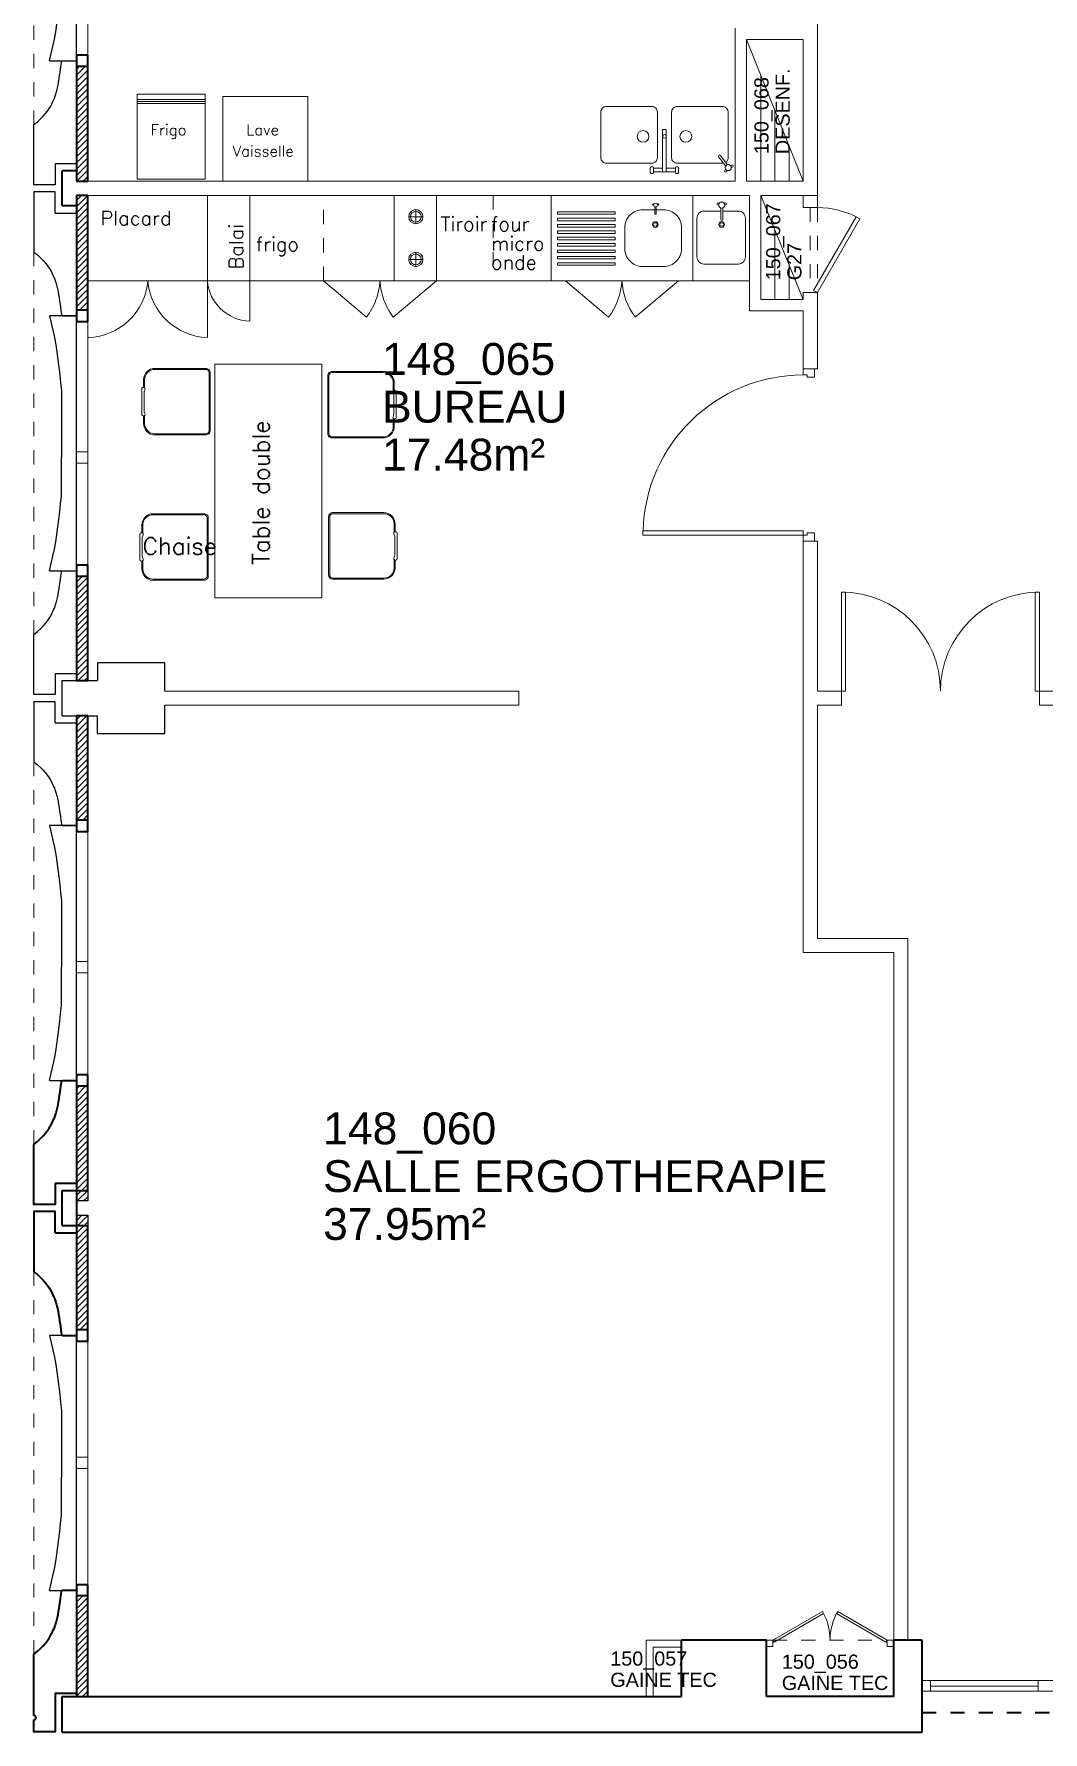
# Model space of a CAD drawing. Header units: metres. Extents: x -8 to 211, y -5 to 116.
# Drawn here: x 145.07 to 152.2, y 56.45 to 68.44 of the extents above; entities that cross this region are included whole.
import ezdxf

# ---------------------------------------------------------------- set-up
doc = ezdxf.new("R2010")
doc.units = ezdxf.units.M
doc.header["$LTSCALE"] = 0.6
doc.header["$MEASUREMENT"] = 0
for name, pattern in [('ACAD_ISO04W100', [30, 24, -3, 0, -3]), ('CACHÉ', [0.25, 0.125, -0.125]), ('CONTINU', [0]), ('POINTILLÉS', [0.1, 0.05, -0.05])]:
    doc.linetypes.add(name, pattern=pattern)
doc.layers.get('0').update_dxf_attribs({"linetype": 'CONTINUOUS'})
for name, color, linetype in [('002 poteaux', 7, 'CONTINUOUS'), ('003 murs porteurs', 7, 'CONTINUOUS'), ('004 cloisons', 7, 'CONTINUOUS'), ('004 isolation', 7, 'CONTINUOUS'), ('007 Fenêtre', 7, 'CONTINUOUS'), ('A_Etiqu_Gaine', 8, 'CONTINUOUS'), ('A_Etiqu_Gaine_ancien', 8, 'CONTINUOUS'), ('A_Etiqu_Gaine_code', 8, 'CONTINUOUS'), ('A_Etiqu_Local', 8, 'CONTINUOUS')]:
    doc.layers.add(name, color=color, linetype=linetype)
for name, color, linetype, lineweight in [('A_CHASS', 4, 'CONTINU', 20), ('A_EQPM', 150, 'CONTINUOUS', 0), ('A_MURS_CLOI', 7, 'CONTINU', 20), ('A_MURS_STRU', 7, 'CONTINU', 35), ('A_PORT', 8, 'CONTINUOUS', 0), ('A_SANI', 5, 'CONTINU', 0)]:
    doc.layers.add(name, color=color, linetype=linetype, lineweight=lineweight)
doc.styles.add('Attribut', font='arial.ttf')
doc.styles.add('ROMANS', font='ROMANS')

# ---------------------------------------------------------------- blocks, each defined once
blk = doc.blocks.new('BROCA4-G43')
at = {"layer": '004 cloisons', "color": 1, "linetype": 'Continuous'}
for p in [(0.3184, 16.869776), (0.3184, 16.130968)]:
    blk.add_line(p, (0.3184, 16.40037), dxfattribs=at)
blk.add_lwpolyline([(0.234995, 15.600375), (0.247458, 15.651532), (0.25882, 15.70255), (0.269153, 15.753639), (0.278523, 15.80501), (0.287, 15.856874), (0.294653, 15.909442), (0.301551, 15.962925), (0.307762, 16.017533), (0.313356, 16.073477), (0.3184, 16.130968)], dxfattribs=at)
blk = doc.blocks.new('BROCA4-G42')
at = {"layer": '004 cloisons', "color": 1, "linetype": 'Continuous'}
for points in [[(0.234995, 17.40037), (0.247458, 17.349213), (0.25882, 17.298195), (0.269153, 17.247106), (0.278523, 17.195735), (0.287, 17.14387), (0.294653, 17.091302), (0.301551, 17.03782), (0.307762, 16.983211), (0.313356, 16.927267), (0.3184, 16.869776)], [(0.234995, 15.600375), (0.424998, 15.600375), (0.424998, 17.40037), (0.234995, 17.40037)]]:
    blk.add_lwpolyline(points, dxfattribs=at)
at = {"layer": '004 cloisons'}
blk.add_blockref('BROCA4-G43', (0, 0), dxfattribs=at)
blk = doc.blocks.new('BROCA4-G47')
at = {"layer": '004 cloisons', "color": 1, "linetype": 'Continuous'}
for p in [(0.3184, 13.269776), (0.3184, 12.530969)]:
    blk.add_line(p, (0.3184, 12.80037), dxfattribs=at)
blk.add_lwpolyline([(0.234995, 12.000375), (0.247458, 12.051532), (0.25882, 12.102549), (0.269153, 12.153639), (0.278523, 12.20501), (0.287, 12.256874), (0.294653, 12.309442), (0.301551, 12.362925), (0.307762, 12.417533), (0.313356, 12.473477), (0.3184, 12.530969)], dxfattribs=at)
blk = doc.blocks.new('BROCA4-G46')
at = {"layer": '004 cloisons', "color": 1, "linetype": 'Continuous'}
for points in [[(0.234995, 13.800368), (0.247458, 13.749211), (0.25882, 13.698194), (0.269153, 13.647105), (0.278523, 13.595734), (0.287, 13.54387), (0.294653, 13.491302), (0.301551, 13.43782), (0.307762, 13.383212), (0.313356, 13.327268), (0.3184, 13.269776)], [(0.234995, 12.000375), (0.424998, 12.000375), (0.424998, 13.800368), (0.234995, 13.800368)]]:
    blk.add_lwpolyline(points, dxfattribs=at)
at = {"layer": '004 cloisons'}
blk.add_blockref('BROCA4-G47', (0, 0), dxfattribs=at)
blk = doc.blocks.new('BROCA4-G116')
at = {"layer": '004 cloisons', "color": 5, "linetype": 'Continuous'}
for p, q in [((0.274989, 21.725473), (0.424998, 21.725473)), ((0.424998, 21.000368), (0.424998, 21.725473)), ((0.324992, 21.000368), (0.424998, 21.000368))]:
    blk.add_line(p, q, dxfattribs=at)
for points in [[(0.274989, 21.725473), (0.274989, 21.875368), (0.124987, 21.875368), (0.124987, 21.450365)], [(0.124987, 21.450365), (0.149856, 21.430025), (0.171611, 21.410256), (0.190522, 21.391052), (0.206861, 21.372408), (0.220896, 21.354319), (0.232898, 21.33678), (0.243138, 21.319787), (0.251886, 21.303333), (0.259413, 21.287413), (0.265988, 21.272024), (0.265988, 21.272024), (0.269, 21.264515), (0.271856, 21.257069), (0.274569, 21.249619), (0.277154, 21.242096), (0.279624, 21.234434), (0.281993, 21.226564), (0.284276, 21.218417), (0.286486, 21.209928), (0.288636, 21.201027), (0.290742, 21.191647), (0.290742, 21.191647), (0.294852, 21.17138), (0.298812, 21.149591), (0.302599, 21.126945), (0.306188, 21.104106), (0.309554, 21.081741), (0.312673, 21.060514), (0.315519, 21.04109), (0.318069, 21.024135), (0.320298, 21.010314), (0.32218, 21.000292)]]:
    blk.add_lwpolyline(points, dxfattribs=at)
blk = doc.blocks.new('BROCA4-G115')
at = {"layer": '004 cloisons'}
blk.add_blockref('BROCA4-G116', (0, 0), dxfattribs=at)
blk = doc.blocks.new('BROCA4-G119')
at = {"layer": '004 cloisons', "color": 5, "linetype": 'Continuous'}
for p, q in [((0.274989, 18.125475), (0.424998, 18.125475)), ((0.424998, 17.40037), (0.424998, 18.125475)), ((0.324992, 17.40037), (0.424998, 17.40037))]:
    blk.add_line(p, q, dxfattribs=at)
for points in [[(0.274989, 18.125475), (0.274989, 18.27537), (0.124987, 18.27537), (0.124987, 17.850367)], [(0.124987, 17.850367), (0.149856, 17.830027), (0.171611, 17.810257), (0.190522, 17.791053), (0.206861, 17.772409), (0.220896, 17.754321), (0.232898, 17.736782), (0.243138, 17.719788), (0.251886, 17.703334), (0.259413, 17.687415), (0.265988, 17.672025), (0.265988, 17.672025), (0.269, 17.664516), (0.271856, 17.657071), (0.274569, 17.64962), (0.277154, 17.642098), (0.279624, 17.634435), (0.281993, 17.626565), (0.284276, 17.618419), (0.286486, 17.609929), (0.288636, 17.601029), (0.290742, 17.591649), (0.290742, 17.591649), (0.294852, 17.571382), (0.298812, 17.549593), (0.302599, 17.526946), (0.306188, 17.504108), (0.309554, 17.481742), (0.312673, 17.460515), (0.315519, 17.441092), (0.318069, 17.424137), (0.320298, 17.410316), (0.32218, 17.400293)]]:
    blk.add_lwpolyline(points, dxfattribs=at)
blk = doc.blocks.new('BROCA4-G118')
at = {"layer": '004 cloisons'}
blk.add_blockref('BROCA4-G119', (0, 0), dxfattribs=at)
blk = doc.blocks.new('BROCA4-G121')
at = {"layer": '004 cloisons', "color": 1, "linetype": 'Continuous'}
for p in [(0.3184, 20.469778), (0.3184, 19.73097)]:
    blk.add_line(p, (0.3184, 20.000372), dxfattribs=at)
blk.add_lwpolyline([(0.234995, 19.200377), (0.247458, 19.251534), (0.25882, 19.302551), (0.269153, 19.35364), (0.278523, 19.405012), (0.287, 19.456876), (0.294653, 19.509444), (0.301551, 19.562927), (0.307762, 19.617535), (0.313356, 19.673479), (0.3184, 19.73097)], dxfattribs=at)
blk = doc.blocks.new('BROCA4-G120')
at = {"layer": '004 cloisons', "color": 1, "linetype": 'Continuous'}
for points in [[(0.234995, 21.000368), (0.247458, 20.949211), (0.25882, 20.898194), (0.269153, 20.847105), (0.278523, 20.795734), (0.287, 20.743871), (0.294653, 20.691303), (0.301551, 20.637821), (0.307762, 20.583213), (0.313356, 20.527269), (0.3184, 20.469778)], [(0.234995, 19.200377), (0.424998, 19.200377), (0.424998, 21.000368), (0.234995, 21.000368)]]:
    blk.add_lwpolyline(points, dxfattribs=at)
at = {"layer": '004 cloisons'}
blk.add_blockref('BROCA4-G121', (0, 0), dxfattribs=at)
blk = doc.blocks.new('BROCA4-G123')
at = {"layer": '004 cloisons', "color": 5, "linetype": 'Continuous'}
for p, q in [((0.324992, 19.200388), (0.424998, 19.200388)), ((0.424998, 19.200388), (0.424998, 18.475283)), ((0.274989, 18.475283), (0.424998, 18.475283))]:
    blk.add_line(p, q, dxfattribs=at)
for points in [[(0.124987, 18.750391), (0.149856, 18.770731), (0.171611, 18.7905), (0.190522, 18.809704), (0.206861, 18.828348), (0.220896, 18.846437), (0.232898, 18.863976), (0.243138, 18.880969), (0.251886, 18.897423), (0.259413, 18.913343), (0.265988, 18.928732), (0.265988, 18.928732), (0.269, 18.936241), (0.271856, 18.943687), (0.274569, 18.951137), (0.277154, 18.95866), (0.279624, 18.966322), (0.281993, 18.974193), (0.284276, 18.982339), (0.286486, 18.990828), (0.288636, 18.999729), (0.290742, 19.009109), (0.290742, 19.009109), (0.294852, 19.029376), (0.298812, 19.051165), (0.302599, 19.073812), (0.306188, 19.09665), (0.309554, 19.119015), (0.312673, 19.140242), (0.315519, 19.159666), (0.318069, 19.176621), (0.320298, 19.190442), (0.32218, 19.200464)], [(0.274989, 18.475283), (0.274989, 18.325388), (0.124987, 18.325388), (0.124987, 18.750391)]]:
    blk.add_lwpolyline(points, dxfattribs=at)
blk = doc.blocks.new('BROCA4-G122')
at = {"layer": '004 cloisons'}
blk.add_blockref('BROCA4-G123', (0, 0), dxfattribs=at)
blk = doc.blocks.new('BROCA4-G127')
at = {"layer": '004 cloisons', "color": 5, "linetype": 'Continuous'}
for p, q in [((0.324992, 22.800371), (0.424998, 22.800371)), ((0.424998, 22.800371), (0.424998, 22.075266)), ((0.274989, 22.075266), (0.424998, 22.075266))]:
    blk.add_line(p, q, dxfattribs=at)
for points in [[(0.124987, 22.350374), (0.149856, 22.370714), (0.171611, 22.390484), (0.190522, 22.409688), (0.206861, 22.428332), (0.220896, 22.44642), (0.232898, 22.463959), (0.243138, 22.480953), (0.251886, 22.497407), (0.259413, 22.513326), (0.265988, 22.528716), (0.265988, 22.528716), (0.269, 22.536225), (0.271856, 22.54367), (0.274569, 22.55112), (0.277154, 22.558643), (0.279624, 22.566305), (0.281993, 22.574176), (0.284276, 22.582322), (0.286486, 22.590811), (0.288636, 22.599712), (0.290742, 22.609092), (0.290742, 22.609092), (0.294852, 22.629359), (0.298812, 22.651148), (0.302599, 22.673795), (0.306188, 22.696634), (0.309554, 22.719), (0.312673, 22.740227), (0.315519, 22.759652), (0.318069, 22.776608), (0.320298, 22.790431), (0.32218, 22.800455)], [(0.274989, 22.075266), (0.274989, 21.925371), (0.124987, 21.925371), (0.124987, 22.350374)]]:
    blk.add_lwpolyline(points, dxfattribs=at)
blk = doc.blocks.new('BROCA4-G126')
at = {"layer": '004 cloisons'}
blk.add_blockref('BROCA4-G127', (0, 0), dxfattribs=at)
blk = doc.blocks.new('BROCA4-G129')
at = {"layer": '004 cloisons', "color": 1, "linetype": 'Continuous'}
for p in [(0.3184, 24.069773), (0.3184, 23.330965)]:
    blk.add_line(p, (0.3184, 23.600367), dxfattribs=at)
blk.add_lwpolyline([(0.234995, 22.800371), (0.247458, 22.851528), (0.25882, 22.902546), (0.269153, 22.953635), (0.278523, 23.005006), (0.287, 23.05687), (0.294653, 23.109439), (0.301551, 23.162921), (0.307762, 23.217529), (0.313356, 23.273474), (0.3184, 23.330965)], dxfattribs=at)
blk = doc.blocks.new('BROCA4-G128')
at = {"layer": '004 cloisons', "color": 1, "linetype": 'Continuous'}
for points in [[(0.234995, 24.600367), (0.247458, 24.54921), (0.25882, 24.498192), (0.269153, 24.447103), (0.278523, 24.395732), (0.287, 24.343867), (0.294653, 24.291299), (0.301551, 24.237817), (0.307762, 24.183208), (0.313356, 24.127264), (0.3184, 24.069773)], [(0.234995, 22.800371), (0.424998, 22.800371), (0.424998, 24.600367), (0.234995, 24.600367)]]:
    blk.add_lwpolyline(points, dxfattribs=at)
at = {"layer": '004 cloisons'}
blk.add_blockref('BROCA4-G129', (0, 0), dxfattribs=at)
blk = doc.blocks.new('chaise')
at = {"layer": 'A_EQPM', "linetype": 'Continuous'}
for p, q in [((-0.035, -0.206), (-0.035, -0.329)), ((-0.028, -0.167), (-0.032, -0.167)), ((-0.018, -0.357), (-0.018, -0.178)), ((-0.032, -0.367), (-0.028, -0.367))]:
    blk.add_line(p, q, dxfattribs=at)
at = {"layer": 'A_EQPM', "linetype": 'POINTILLÉS'}
for p, q in [((-0.032, -0.167), (-0.032, -0.167)), ((-0.032, -0.367), (-0.032, -0.367))]:
    blk.add_line(p, q, dxfattribs=at)
at = {"layer": 'A_EQPM', "linetype": 'Continuous'}
for points in [[(-0.032, -0.167), (-0.032, -0.112, 0.414214), (-0.112, -0.032), (-0.472, -0.032, 0.414214), (-0.502, -0.062), (-0.502, -0.472, 0.414214), (-0.472, -0.502), (-0.112, -0.502, 0.414214), (-0.032, -0.422), (-0.032, -0.367)], [(-0.039, -0.17), (-0.039, -0.112, 0.414214), (-0.112, -0.04), (-0.472, -0.04, 0.414214), (-0.494, -0.062), (-0.494, -0.472, 0.414214), (-0.472, -0.495), (-0.112, -0.495, 0.414214), (-0.039, -0.422), (-0.039, -0.365)]]:
    blk.add_lwpolyline(points, format="xyb", dxfattribs=at)
for centre, radius, start, end in [((-0.032, -0.178), 0.0103, 90, 209.625), ((-0.081, -0.206), 0.046, 0, 29.625), ((-0.028, -0.178), 0.0103, 0, 90), ((-0.032, -0.357), 0.0103, 150.375, 270), ((-0.081, -0.329), 0.046, 330.375, 0), ((-0.028, -0.357), 0.0103, 270, 0)]:
    blk.add_arc(centre, radius, start, end, dxfattribs=at)
blk = doc.blocks.new('A_Etiqu_Local')
at = {"style": 'Attribut', "flags": 1}
for tag, p in [('CODE_HOPITAL', (-0.446, 1.974)), ('CODE_SITE', (-0.446, 1.749)), ('CODE_BATIMENT', (-0.446, 1.524)), ('CODE_SECTEUR', (-0.446, 1.299)), ('CODE_ETAGE', (-0.446, 1.074)), ('NOM_NORMALISE', (-0.446, -0.843)), ('SECTEUR_ACTIVITE', (-0.446, -1.068)), ('SOUS_SECTEUR_ACTIVITE', (-0.446, -1.293)), ('VOLUME', (-0.446, -1.518)), ('SERVICE', (-0.446, -1.743)), ('CODE_UG', (-0.446, -1.968)), ('CODE_UA', (-0.446, -2.193)), ('CODE_POLE', (-0.446, -2.418)), ('OCCUPANT_EXTERNE', (-0.446, -2.643)), ('DISPONIBILITE', (-0.446, -2.868)), ('ACCES_HANDICAPES', (-0.446, -3.093)), ('NATURE_SOL', (-0.446, -3.318)), ('RISQUE_LABORATOIRE', (-0.446, -3.543)), ('AMIANTE', (-0.446, -3.768))]:
    blk.add_attdef(tag, p, '', height=0.15, dxfattribs=at)
at = {"layer": 'A_Etiqu_Local', "style": 'Attribut'}
for tag, p in [('CODE_PIECE', (-0.448, 0.533)), ('NOM_USAGE', (-0.448, 0.195)), ('SURFACE', (-0.448, -0.142))]:
    blk.add_attdef(tag, p, '', height=0.225, dxfattribs=at)
blk = doc.blocks.new('A_Etiqu_Gaine')
at = {"style": 'Attribut', "flags": 1}
for tag, p in [('CODE_HOPITAL', (-0.432, 0.865)), ('CODE_SITE', (-0.432, 0.715)), ('CODE_BATIMENT', (-0.432, 0.565)), ('CODE_SECTEUR', (-0.432, 0.415)), ('CODE_ETAGE', (-0.432, 0.265)), ('NOM_NORMALISE', (-0.432, -0.335)), ('SECTEUR_ACTIVITE', (-0.432, -0.485)), ('SOUS_SECTEUR_ACTIVITE', (-0.432, -0.635)), ('SURFACE', (-0.432, -0.785)), ('CODE_UG', (-0.432, -0.935)), ('CODE_POLE', (-0.432, -1.085)), ('AMIANTE', (-0.432, -1.235))]:
    blk.add_attdef(tag, p, '', height=0.1, dxfattribs=at)
at = {"layer": 'A_Etiqu_Gaine', "style": 'Attribut'}
blk.add_attdef('NOM_USAGE', (-0.432, -0.185), '', height=0.1, dxfattribs=at)
at = {"layer": 'A_Etiqu_Gaine_ancien', "style": 'Attribut'}
blk.add_attdef('CODE_PIECE_ANCIEN', (-0.432, 0.115), '', height=0.1, dxfattribs=at)
at = {"layer": 'A_Etiqu_Gaine_code', "style": 'Attribut'}
blk.add_attdef('CODE_PIECE', (-0.432, -0.035), '', height=0.1, dxfattribs=at)

msp = doc.modelspace()

# ---------------------------------------------------------------- linework, layer by layer
at = {"layer": '002 poteaux', "color": 8, "linetype": 'Continuous'}
for p, q in [((145.525, 63.996), (145.525, 63.871)), ((145.275, 63.622), (145.275, 63.871)), ((145.275, 63.871), (145.525, 63.871)), ((145.275, 63.622), (145.525, 63.622)), ((145.525, 63.496), (145.525, 63.622))]:
    msp.add_line(p, q, dxfattribs=at)
for points in [[(146, 63.796), (146, 63.996), (145.525, 63.996)], [(145.525, 63.496), (146, 63.496), (146, 63.696)]]:
    msp.add_lwpolyline(points, dxfattribs=at)
at = {"layer": '004 isolation', "color": 8, "linetype": 'Continuous'}
for p, q in [((145.392, 68.207), (145.375, 68.189)), ((145.375, 68.145), (145.437, 68.207)), ((145.375, 67.397), (145.375, 68.207)), ((145.375, 68.207), (145.455, 68.207)), ((145.455, 68.181), (145.375, 68.101)), ((145.375, 68.057), (145.455, 68.137)), ((145.455, 68.207), (145.455, 67.397)), ((145.455, 68.092), (145.375, 68.012)), ((145.375, 67.968), (145.455, 68.048)), ((145.455, 68.004), (145.375, 67.924)), ((145.375, 67.88), (145.455, 67.96)), ((145.455, 67.916), (145.375, 67.836)), ((145.375, 67.791), (145.455, 67.871)), ((145.455, 67.827), (145.375, 67.747)), ((145.375, 67.703), (145.455, 67.783)), ((145.455, 67.739), (145.375, 67.659)), ((145.375, 67.615), (145.455, 67.695)), ((145.455, 67.65), (145.375, 67.57)), ((145.375, 67.526), (145.455, 67.606)), ((145.455, 67.562), (145.375, 67.482)), ((145.375, 67.438), (145.455, 67.518)), ((145.455, 67.397), (145.375, 67.397)), ((145.455, 67.474), (145.378, 67.397)), ((145.422, 67.397), (145.455, 67.429)), ((145.41, 67.297), (145.375, 67.261)), ((145.375, 67.217), (145.455, 67.297)), ((145.375, 66.487), (145.375, 67.297)), ((145.375, 67.297), (145.455, 67.297)), ((145.455, 67.297), (145.455, 66.487)), ((145.455, 67.253), (145.375, 67.173)), ((145.375, 67.129), (145.455, 67.209)), ((145.455, 67.164), (145.375, 67.084)), ((145.375, 67.04), (145.455, 67.12)), ((145.455, 67.076), (145.375, 66.996)), ((145.375, 66.952), (145.455, 67.032)), ((145.455, 66.988), (145.375, 66.908)), ((145.375, 66.863), (145.455, 66.943)), ((145.455, 66.899), (145.375, 66.819)), ((145.375, 66.775), (145.455, 66.855)), ((145.455, 66.811), (145.375, 66.731)), ((145.375, 66.687), (145.455, 66.767)), ((145.455, 66.722), (145.375, 66.642)), ((145.375, 66.598), (145.455, 66.678)), ((145.455, 66.634), (145.375, 66.554)), ((145.375, 66.51), (145.455, 66.59)), ((145.455, 66.487), (145.375, 66.487)), ((145.455, 66.546), (145.396, 66.487)), ((145.44, 66.487), (145.455, 66.501)), ((145.375, 63.871), (145.375, 64.606)), ((145.375, 64.606), (145.455, 64.606)), ((145.416, 64.606), (145.375, 64.565)), ((145.375, 64.521), (145.455, 64.601)), ((145.455, 64.557), (145.375, 64.477)), ((145.375, 64.433), (145.455, 64.513)), ((145.455, 64.606), (145.455, 63.871)), ((145.455, 64.468), (145.375, 64.388)), ((145.375, 64.344), (145.455, 64.424)), ((145.455, 64.38), (145.375, 64.3)), ((145.375, 64.256), (145.455, 64.336)), ((145.455, 64.292), (145.375, 64.212)), ((145.375, 64.168), (145.455, 64.248)), ((145.455, 64.203), (145.375, 64.123)), ((145.375, 64.079), (145.455, 64.159)), ((145.455, 64.115), (145.375, 64.035)), ((145.375, 63.991), (145.455, 64.071)), ((145.455, 64.027), (145.375, 63.947)), ((145.375, 63.902), (145.455, 63.982)), ((145.455, 63.938), (145.388, 63.871)), ((145.455, 63.871), (145.375, 63.871)), ((145.432, 63.871), (145.455, 63.894)), ((145.403, 63.622), (145.375, 63.593)), ((145.375, 63.549), (145.448, 63.622)), ((145.375, 62.886), (145.375, 63.622)), ((145.375, 63.622), (145.455, 63.622)), ((145.455, 63.585), (145.375, 63.505)), ((145.455, 63.622), (145.455, 62.886)), ((145.375, 63.46), (145.455, 63.54)), ((145.455, 63.496), (145.375, 63.416)), ((145.375, 63.372), (145.455, 63.452)), ((145.455, 63.408), (145.375, 63.328)), ((145.375, 63.284), (145.455, 63.364)), ((145.455, 63.319), (145.375, 63.239)), ((145.375, 63.195), (145.455, 63.275)), ((145.455, 63.231), (145.375, 63.151)), ((145.375, 63.107), (145.455, 63.187)), ((145.455, 63.143), (145.375, 63.063)), ((145.375, 63.018), (145.455, 63.098)), ((145.455, 63.054), (145.375, 62.974)), ((145.375, 62.93), (145.455, 63.01)), ((145.455, 62.966), (145.375, 62.886)), ((145.455, 62.886), (145.375, 62.886)), ((145.42, 62.886), (145.455, 62.922)), ((145.396, 61.006), (145.375, 60.986)), ((145.375, 60.196), (145.375, 61.006)), ((145.375, 61.006), (145.455, 61.006)), ((145.375, 60.941), (145.44, 61.006)), ((145.455, 60.977), (145.375, 60.897)), ((145.375, 60.853), (145.455, 60.933)), ((145.455, 61.006), (145.455, 60.196)), ((145.455, 60.889), (145.375, 60.809)), ((145.375, 60.765), (145.455, 60.845)), ((145.455, 60.8), (145.375, 60.72)), ((145.375, 60.676), (145.455, 60.756)), ((145.455, 60.712), (145.375, 60.632)), ((145.375, 60.588), (145.455, 60.668)), ((145.455, 60.624), (145.375, 60.544)), ((145.375, 60.499), (145.455, 60.579)), ((145.455, 60.535), (145.375, 60.455)), ((145.375, 60.411), (145.455, 60.491)), ((145.455, 60.447), (145.375, 60.367)), ((145.375, 60.323), (145.455, 60.403)), ((145.455, 60.358), (145.375, 60.278)), ((145.375, 60.234), (145.455, 60.314)), ((145.455, 60.196), (145.375, 60.196)), ((145.455, 60.27), (145.381, 60.196)), ((145.425, 60.196), (145.455, 60.226)), ((145.414, 60.096), (145.375, 60.057)), ((145.375, 60.096), (145.455, 60.096)), ((145.375, 59.286), (145.375, 60.096)), ((145.375, 60.013), (145.455, 60.093)), ((145.455, 60.096), (145.455, 59.286)), ((145.455, 60.049), (145.375, 59.969)), ((145.375, 59.925), (145.455, 60.005)), ((145.455, 59.961), (145.375, 59.881)), ((145.375, 59.836), (145.455, 59.916)), ((145.455, 59.872), (145.375, 59.792)), ((145.375, 59.748), (145.455, 59.828)), ((145.455, 59.784), (145.375, 59.704)), ((145.375, 59.66), (145.455, 59.74)), ((145.455, 59.696), (145.375, 59.616)), ((145.375, 59.571), (145.455, 59.651)), ((145.455, 59.607), (145.375, 59.527)), ((145.375, 59.483), (145.455, 59.563)), ((145.455, 59.519), (145.375, 59.439)), ((145.375, 59.395), (145.455, 59.475)), ((145.455, 59.43), (145.375, 59.35)), ((145.375, 59.306), (145.455, 59.386)), ((145.455, 59.286), (145.375, 59.286)), ((145.455, 59.342), (145.399, 59.286)), ((145.444, 59.286), (145.455, 59.298)), ((145.376, 57.407), (145.375, 57.406)), ((145.375, 57.362), (145.42, 57.407)), ((145.375, 57.407), (145.455, 57.407)), ((145.375, 56.696), (145.375, 57.407)), ((145.455, 57.397), (145.375, 57.317)), ((145.375, 57.273), (145.455, 57.353)), ((145.455, 57.407), (145.455, 56.696)), ((145.455, 57.309), (145.375, 57.229)), ((145.375, 57.185), (145.455, 57.265)), ((145.455, 57.221), (145.375, 57.141)), ((145.375, 57.096), (145.455, 57.176)), ((145.455, 57.132), (145.375, 57.052)), ((145.375, 57.008), (145.455, 57.088)), ((145.455, 57.044), (145.375, 56.964)), ((145.375, 56.92), (145.455, 57)), ((145.455, 56.955), (145.375, 56.875)), ((145.375, 56.831), (145.455, 56.911)), ((145.455, 56.867), (145.375, 56.787)), ((145.375, 56.743), (145.455, 56.823)), ((145.455, 56.779), (145.375, 56.699)), ((145.417, 56.696), (145.455, 56.735)), ((145.455, 56.696), (145.375, 56.696))]:
    msp.add_line(p, q, dxfattribs=at)
at = {"layer": 'A_CHASS', "color": 8, "linetype": 'CACHÉ'}
for p, q in [((145.075, 67.796), (145.075, 70.496)), ((145.075, 64.197), (145.075, 66.896)), ((145.075, 60.596), (145.075, 63.296)), ((145.075, 56.996), (145.075, 59.696))]:
    msp.add_line(p, q, dxfattribs=at)
at = {"layer": 'A_CHASS', "color": 8, "linetype": 'Continuous'}
for p, q in [((145.375, 70.006), (145.375, 68.286)), ((145.455, 68.286), (145.455, 70.006)), ((145.375, 66.406), (145.375, 64.686)), ((145.455, 64.686), (145.455, 66.406)), ((145.375, 62.806), (145.375, 61.086)), ((145.455, 60.986), (145.455, 62.806)), ((145.375, 59.206), (145.375, 57.486)), ((145.455, 57.486), (145.455, 59.206)), ((151.35, 56.809), (158.35, 56.809)), ((151.35, 56.734), (158.35, 56.734)), ((151.41, 56.771), (152.17, 56.771))]:
    msp.add_line(p, q, dxfattribs=at)
for points in [[(145.455, 65.486), (145.375, 65.486)], [(145.375, 65.406), (145.455, 65.406)], [(145.455, 61.886), (145.375, 61.886)], [(145.375, 61.806), (145.455, 61.806)], [(145.455, 58.386), (145.375, 58.386)], [(145.375, 58.306), (145.455, 58.306)], [(151.35, 56.809), (151.35, 56.734)], [(151.41, 56.734), (151.41, 56.809)], [(152.17, 56.809), (152.17, 56.734)]]:
    msp.add_lwpolyline(points, dxfattribs=at)
at = {"layer": 'A_EQPM', "color": 8}
for p, q in [((146.285, 67.973), (145.805, 67.973)), ((146.285, 67.96), (145.805, 67.96)), ((146.285, 67.946), (145.805, 67.946)), ((146.3, 66.294), (146.3, 66.694)), ((146.6, 66.408), (146.6, 66.694))]:
    msp.add_line(p, q, dxfattribs=at)
at = {"layer": 'A_EQPM', "color": 8, "linetype": 'Continuous'}
for p, q in [((146.3, 66.694), (146.3, 67.296)), ((146.6, 66.694), (146.6, 67.296)), ((147.62, 66.694), (147.62, 67.296)), ((147.92, 66.694), (147.92, 67.296)), ((147.773, 67.196), (147.773, 67.096)), ((147.722, 67.146), (147.823, 67.146)), ((147.722, 66.845), (147.823, 66.845)), ((147.773, 66.895), (147.773, 66.794)), ((150.13, 66.694), (145.455, 66.694))]:
    msp.add_line(p, q, dxfattribs=at)
at = {"layer": 'A_EQPM', "color": 8, "linetype": 'CACHÉ', "ltscale": 0.5}
for p, q in [((147.12, 66.694), (147.12, 67.296)), ((148.32, 67.296), (148.32, 66.694))]:
    msp.add_line(p, q, dxfattribs=at)
at = {"layer": 'A_EQPM', "color": 8, "linetype": 'ACAD_ISO04W100'}
for p, q in [((147.12, 66.694), (147.425, 66.436)), ((147.92, 66.694), (147.614, 66.436))]:
    msp.add_line(p, q, dxfattribs=at)
at = {"layer": 'A_EQPM', "color": 8}
msp.add_lwpolyline([(145.805, 67.412), (146.285, 67.412), (146.285, 68.012), (145.805, 68.012)], close=True, dxfattribs=at)
at = {"layer": 'A_EQPM', "color": 8, "linetype": 'Continuous'}
for points in [[(146.41, 67.996), (147.01, 67.996), (147.01, 67.396), (146.41, 67.396)], [(147.109, 64.455), (147.109, 66.105), (146.354, 66.105), (146.354, 64.455)]]:
    msp.add_lwpolyline(points, close=True, dxfattribs=at)
for centre, radius in [((147.773, 67.146), 0.0503), ((147.773, 67.146), 0.0384), ((147.773, 66.845), 0.0503), ((147.773, 66.845), 0.0384)]:
    msp.add_circle(centre, radius, dxfattribs=at)
at = {"layer": 'A_EQPM', "color": 8}
for centre, radius, start, end in [((145.445, 66.73), 0.437, 271.9727, 355.2329), ((146.315, 66.73), 0.437, 184.7671, 268.0273), ((146.611, 66.72), 0.312, 184.7671, 268.0273)]:
    msp.add_arc(centre, radius, start, end, dxfattribs=at)
at = {"layer": 'A_EQPM', "color": 8, "linetype": 'ACAD_ISO04W100'}
for centre, radius, start, end in [((147.044, 66.722), 0.476, 323.1095, 356.6714), ((147.982, 66.717), 0.463, 182.8236, 217.3955)]:
    msp.add_arc(centre, radius, start, end, dxfattribs=at)
at = {"layer": 'A_MURS_CLOI', "color": 8, "linetype": 'Continuous'}
for p, q in [((150.03, 68.477), (150.03, 67.396)), ((150.61, 67.211), (150.61, 68.507)), ((150.11, 68.397), (150.11, 67.396)), ((150.11, 68.397), (150.51, 67.396)), ((150.11, 68.397), (150.51, 68.397)), ((150.21, 68.146), (150.21, 67.396)), ((150.31, 67.897), (150.31, 67.396)), ((150.41, 67.646), (150.41, 67.396)), ((145.375, 67.396), (150.03, 67.396)), ((150.11, 67.396), (150.51, 67.396)), ((150.13, 67.296), (145.375, 67.296)), ((150.13, 66.481), (150.13, 67.296)), ((150.21, 66.561), (150.21, 67.296)), ((150.21, 67.296), (150.51, 66.561)), ((150.61, 67.296), (150.21, 67.296)), ((150.51, 67.211), (150.51, 67.296)), ((150.51, 67.211), (150.61, 67.211)), ((150.31, 67.051), (150.31, 66.561)), ((150.41, 66.811), (150.41, 66.561)), ((150.21, 66.561), (150.51, 66.561)), ((150.51, 66.611), (150.61, 66.611)), ((150.51, 66.561), (150.51, 66.611)), ((150.61, 66.073), (150.61, 66.611)), ((150.13, 66.481), (150.51, 66.481)), ((150.51, 66.073), (150.51, 66.481)), ((150.61, 66.073), (150.51, 66.073)), ((150.51, 63.696), (150.51, 64.854)), ((150.61, 64.854), (150.51, 64.854)), ((150.61, 63.796), (150.61, 64.854)), ((146, 63.796), (148.5, 63.796)), ((148.5, 63.796), (148.5, 63.696)), ((150.61, 63.796), (150.78, 63.796)), ((150.78, 63.796), (150.78, 63.696)), ((152.18, 63.797), (152.3, 63.797)), ((152.18, 63.796), (152.18, 63.696)), ((148.5, 63.696), (146, 63.696)), ((150.78, 63.696), (150.61, 63.696)), ((152.3, 63.697), (152.18, 63.697)), ((151.25, 62.05), (151.25, 57.096)), ((151.15, 61.951), (151.15, 57.05)), ((149.65, 57.096), (149.4, 57.096)), ((149.4, 57.096), (149.4, 56.696)), ((149.65, 57.046), (149.45, 57.046)), ((149.45, 57.046), (149.45, 56.696))]:
    msp.add_line(p, q, dxfattribs=at)
at = {"layer": 'A_MURS_CLOI', "color": 8, "linetype": 'CACHÉ'}
for p, q in [((150.56, 67.211), (150.56, 66.611)), ((150.61, 67.211), (150.61, 66.611))]:
    msp.add_line(p, q, dxfattribs=at)
at = {"layer": 'A_MURS_CLOI', "color": 8}
for p, q in [((150.51, 61.951), (150.51, 63.696)), ((150.61, 62.05), (150.61, 63.696)), ((151.25, 62.05), (150.61, 62.05)), ((151.15, 61.951), (150.51, 61.951))]:
    msp.add_line(p, q, dxfattribs=at)
at = {"layer": 'A_MURS_CLOI', "color": 8, "linetype": 'Continuous'}
msp.add_lwpolyline([(150.51, 68.397), (150.51, 67.396)], dxfattribs=at)
at = {"layer": 'A_MURS_STRU', "color": 8, "linetype": 'Continuous'}
for p, q in [((145.375, 68.286), (145.375, 67.396)), ((145.275, 67.222), (145.275, 67.471)), ((145.375, 67.471), (145.275, 67.471)), ((145.375, 67.297), (145.375, 66.406)), ((145.375, 67.222), (145.275, 67.222)), ((145.375, 64.686), (145.375, 63.871)), ((145.375, 63.622), (145.375, 62.806)), ((145.275, 61.046), (145.375, 61.046)), ((145.375, 61.086), (145.375, 59.206)), ((145.225, 60.321), (145.375, 60.321)), ((145.275, 60.271), (145.455, 60.271)), ((145.275, 60.022), (145.275, 60.271)), ((145.225, 59.972), (145.375, 59.972)), ((145.275, 60.022), (145.455, 60.022)), ((145.275, 59.246), (145.375, 59.246)), ((145.275, 57.447), (145.375, 57.447)), ((145.375, 57.486), (145.375, 56.696)), ((150.25, 57.096), (149.65, 57.096)), ((149.65, 56.696), (149.65, 57.096)), ((150.25, 56.696), (150.25, 57.096)), ((151.35, 57.096), (151.15, 57.096)), ((151.15, 56.696), (151.15, 57.096)), ((151.35, 56.446), (151.35, 57.096)), ((145.225, 56.721), (145.375, 56.721)), ((145.275, 56.696), (149.65, 56.696)), ((145.275, 56.446), (145.275, 56.696)), ((151.15, 56.696), (150.25, 56.696)), ((145.275, 56.446), (151.35, 56.446))]:
    msp.add_line(p, q, dxfattribs=at)
at = {"layer": 'A_MURS_STRU', "color": 8, "linetype": 'CACHÉ'}
msp.add_line((151.35, 56.584), (158.35, 56.584), dxfattribs=at)
at = {"layer": 'A_MURS_STRU', "color": 8, "linetype": 'Continuous'}
for points in [[(145.455, 68.286), (145.375, 68.286)], [(145.375, 67.396), (145.455, 67.396), (145.455, 68.286)], [(145.455, 68.206), (145.375, 68.206)], [(145.455, 67.296), (145.375, 67.296)], [(145.375, 66.406), (145.455, 66.406), (145.455, 67.296)], [(145.455, 66.486), (145.375, 66.486)], [(145.455, 64.686), (145.375, 64.686)], [(145.375, 63.871), (145.455, 63.871), (145.455, 64.686)], [(145.455, 64.606), (145.375, 64.606)], [(145.455, 63.622), (145.375, 63.622)], [(145.375, 62.806), (145.455, 62.806), (145.455, 63.622)], [(145.455, 62.886), (145.375, 62.886)], [(145.075, 60.596), (145.1, 60.617), (145.121, 60.637), (145.14, 60.656), (145.157, 60.674), (145.171, 60.693), (145.183, 60.71), (145.193, 60.727), (145.202, 60.744), (145.209, 60.759), (145.216, 60.775), (145.216, 60.775), (145.219, 60.782), (145.222, 60.79), (145.224, 60.797), (145.227, 60.805), (145.229, 60.812), (145.232, 60.82), (145.234, 60.828), (145.236, 60.837), (145.238, 60.846), (145.241, 60.855), (145.241, 60.855), (145.245, 60.875), (145.249, 60.897), (145.252, 60.92), (145.256, 60.943), (145.259, 60.965), (145.263, 60.986), (145.265, 61.006), (145.268, 61.023), (145.27, 61.037), (145.272, 61.047)], [(145.455, 61.086), (145.375, 61.086)], [(145.455, 60.271), (145.455, 61.086)], [(145.455, 61.006), (145.375, 61.006)], [(145.225, 60.321), (145.225, 60.171), (145.075, 60.171), (145.075, 60.596)], [(145.225, 59.972), (145.225, 60.121), (145.075, 60.121), (145.075, 59.696)], [(145.375, 59.206), (145.455, 59.206), (145.455, 60.022)], [(145.075, 59.696), (145.1, 59.676), (145.121, 59.656), (145.14, 59.637), (145.157, 59.619), (145.171, 59.6), (145.183, 59.583), (145.193, 59.566), (145.202, 59.549), (145.209, 59.534), (145.216, 59.518), (145.216, 59.518), (145.219, 59.511), (145.222, 59.503), (145.224, 59.496), (145.227, 59.488), (145.229, 59.481), (145.232, 59.473), (145.234, 59.465), (145.236, 59.456), (145.238, 59.447), (145.241, 59.438), (145.241, 59.438), (145.245, 59.418), (145.249, 59.396), (145.252, 59.373), (145.256, 59.35), (145.259, 59.328), (145.263, 59.307), (145.265, 59.287), (145.268, 59.27), (145.27, 59.256), (145.272, 59.246)], [(145.455, 59.286), (145.375, 59.286)], [(145.075, 56.996), (145.1, 57.017), (145.121, 57.037), (145.14, 57.056), (145.157, 57.074), (145.171, 57.093), (145.183, 57.11), (145.193, 57.127), (145.202, 57.144), (145.209, 57.159), (145.216, 57.175), (145.216, 57.175), (145.219, 57.182), (145.222, 57.19), (145.224, 57.197), (145.227, 57.205), (145.229, 57.212), (145.232, 57.22), (145.234, 57.228), (145.236, 57.237), (145.238, 57.246), (145.241, 57.255), (145.241, 57.255), (145.245, 57.275), (145.249, 57.297), (145.252, 57.32), (145.256, 57.343), (145.259, 57.365), (145.263, 57.386), (145.265, 57.406), (145.268, 57.423), (145.27, 57.437), (145.272, 57.447)], [(145.455, 57.486), (145.375, 57.486)], [(145.375, 56.696), (145.455, 56.696), (145.455, 57.486)], [(145.455, 57.407), (145.375, 57.407)], [(145.075, 56.562), (145.075, 56.996)], [(145.225, 56.721), (145.225, 56.447), (145.075, 56.447), (145.075, 56.532)]]:
    msp.add_lwpolyline(points, dxfattribs=at)
msp.add_arc((145.075, 56.547), 0.015, 270, 90, dxfattribs=at)
at = {"layer": 'A_PORT', "color": 8, "linetype": 'Continuous'}
for p, q in [((150.59, 66.073), (150.51, 66.073)), ((150.51, 66.073), (150.51, 66.029)), ((150.59, 66.073), (150.59, 66.013)), ((150.51, 66.029), (150.538, 66.029)), ((150.538, 66.029), (150.538, 66.013)), ((150.538, 66.013), (150.59, 66.013)), ((150.51, 64.927), (149.378, 64.927)), ((149.378, 64.927), (149.378, 64.897)), ((150.538, 64.897), (149.378, 64.897)), ((150.51, 64.854), (150.51, 64.927)), ((150.538, 64.913), (150.59, 64.913)), ((150.538, 64.897), (150.538, 64.913)), ((150.59, 64.854), (150.59, 64.913)), ((150.59, 64.854), (150.51, 64.854)), ((150.78, 63.796), (150.78, 64.496)), ((150.78, 64.496), (150.81, 64.496)), ((150.81, 64.496), (150.81, 63.796)), ((152.18, 64.496), (152.15, 64.496)), ((152.15, 64.496), (152.15, 63.796)), ((152.18, 63.796), (152.18, 64.496)), ((150.81, 63.796), (150.78, 63.796)), ((152.15, 63.796), (152.18, 63.796))]:
    msp.add_line(p, q, dxfattribs=at)
at = {"layer": 'A_PORT', "color": 8, "linetype": 'CACHÉ'}
msp.add_line((150.296, 57.096), (151.104, 57.096), dxfattribs=at)
at = {"layer": 'A_PORT', "color": 8, "linetype": 'Continuous'}
for points in [[(150.61, 66.611), (150.91, 67.13), (150.884, 67.145), (150.584, 66.626)], [(150.305, 57.081), (150.654, 57.283), (150.646, 57.298), (150.296, 57.096)], [(151.095, 57.081), (150.745, 57.283), (150.754, 57.298), (151.104, 57.096)], [(150.296, 57.096), (150.296, 57.05), (150.25, 57.05), (150.25, 57.096)], [(151.15, 57.096), (151.15, 57.05), (151.104, 57.05), (151.104, 57.096)]]:
    msp.add_lwpolyline(points, close=True, dxfattribs=at)
for centre, radius, start, end in [((150.61, 66.611), 0.6, 60, 90), ((150.51, 64.897), 1.132, 90, 178.4814), ((150.78, 63.796), 0.7, 0, 90), ((152.18, 63.796), 0.7, 90, 180), ((150.296, 57.096), 0.404, 0, 30), ((151.104, 57.096), 0.404, 150, 180)]:
    msp.add_arc(centre, radius, start, end, dxfattribs=at)
at = {"layer": 'A_SANI', "color": 8, "ltscale": 0.13}
for p, q in [((149.517, 67.763), (149.517, 67.463)), ((149.542, 67.763), (149.517, 67.763)), ((149.542, 67.463), (149.542, 67.763)), ((149.43, 67.463), (149.43, 67.488)), ((149.453, 67.488), (149.517, 67.488)), ((149.453, 67.463), (149.453, 67.488)), ((149.517, 67.463), (149.453, 67.463)), ((149.576, 67.463), (149.483, 67.463)), ((149.607, 67.488), (149.542, 67.488)), ((149.542, 67.463), (149.607, 67.463)), ((149.607, 67.463), (149.607, 67.488)), ((149.63, 67.463), (149.63, 67.488))]:
    msp.add_line(p, q, dxfattribs=at)
at = {"layer": 'A_SANI', "color": 8, "linetype": 'ByBlock'}
for p, q in [((148.73, 67.296), (148.73, 66.694)), ((149.73, 67.296), (149.73, 66.694)), ((148.73, 66.694), (150.13, 66.694)), ((148.83, 66.694), (149.135, 66.436)), ((149.63, 66.694), (149.324, 66.436))]:
    msp.add_line(p, q, dxfattribs=at)
at = {"layer": 'A_SANI', "color": 8, "ltscale": 0.13}
msp.add_lwpolyline([(149.12, 67.524), (149.44, 67.524, 0.414214), (149.48, 67.564), (149.48, 67.884, 0.414214), (149.44, 67.924), (149.12, 67.924, 0.414214), (149.08, 67.884), (149.08, 67.564, 0.414214)], format="xyb", close=True, dxfattribs=at)
msp.add_lwpolyline([(149.962, 67.53, 0.255317), (149.98, 67.564), (149.98, 67.884, 0.414214), (149.94, 67.924), (149.62, 67.924, 0.414214), (149.58, 67.884), (149.58, 67.564, 0.414214), (149.62, 67.524), (149.94, 67.524, 0.038346), (149.946, 67.524, 0.038346)], format="xyb", dxfattribs=at)
at = {"layer": 'A_SANI', "color": 8}
for points in [[(149.974, 67.514), (149.925, 67.578, 1), (149.912, 67.569), (149.961, 67.505)], [(149.472, 67.216), (149.472, 67.166, -0.414214), (149.469, 67.163), (149.466, 67.163, -0.414214), (149.462, 67.166), (149.462, 67.216)], [(149.927, 67.186), (149.809, 67.186, 0.414214), (149.759, 67.136), (149.759, 66.862, 0.414214), (149.809, 66.812), (150.052, 66.812, 0.414214), (150.102, 66.862), (150.102, 67.136, 0.414214), (150.052, 67.186), (149.943, 67.186)], [(149.927, 67.208), (149.927, 67.127, 1), (149.943, 67.127), (149.943, 67.208)]]:
    msp.add_lwpolyline(points, format="xyb", dxfattribs=at)
for points in [[(148.774, 67.181), (149.182, 67.181), (149.182, 67.163), (148.774, 67.163)], [(148.774, 67.136), (149.182, 67.136), (149.182, 67.118), (148.774, 67.118)], [(148.774, 67.091), (149.182, 67.091), (149.182, 67.073), (148.774, 67.073)], [(148.774, 67.046), (149.182, 67.046), (149.182, 67.028), (148.774, 67.028)], [(148.774, 67.001), (149.182, 67.001), (149.182, 66.983), (148.774, 66.983)], [(148.774, 66.956), (149.182, 66.956), (149.182, 66.938), (148.774, 66.938)], [(148.774, 66.911), (149.182, 66.911), (149.182, 66.893), (148.774, 66.893)], [(148.774, 66.866), (149.182, 66.866), (149.182, 66.848), (148.774, 66.848)], [(148.774, 66.821), (149.182, 66.821), (149.182, 66.803), (148.774, 66.803)]]:
    msp.add_lwpolyline(points, close=True, dxfattribs=at)
msp.add_lwpolyline([(149.375, 66.795), (149.525, 66.795, 0.414214), (149.65, 66.92), (149.65, 67.07, 0.414214), (149.525, 67.195), (149.375, 67.195, 0.414214), (149.25, 67.07), (149.25, 66.92, 0.414214)], format="xyb", close=True, dxfattribs=at)
at = {"layer": 'A_SANI', "color": 8, "ltscale": 0.13}
for centre, radius in [((149.379, 67.713), 0.0415), ((149.681, 67.713), 0.0415), ((149.53, 67.713), 0.0125)]:
    msp.add_circle(centre, radius, dxfattribs=at)
at = {"layer": 'A_SANI', "color": 8}
for centre, radius in [((149.98, 67.493), 0.0217), ((150.007, 67.504), 0.00792), ((149.962, 67.469), 0.00792), ((149.45, 67.233), 0.00485), ((149.467, 67.228), 0.0133), ((149.485, 67.233), 0.00485), ((149.907, 67.237), 0.00792), ((149.935, 67.228), 0.0217), ((149.963, 67.237), 0.00792), ((149.465, 67.091), 0.02), ((149.465, 67.091), 0.0126), ((149.934, 67.091), 0.02), ((149.934, 67.091), 0.0126)]:
    msp.add_circle(centre, radius, dxfattribs=at)
at = {"layer": 'A_SANI', "color": 8, "ltscale": 0.13}
for centre, start, end in [((149.441, 67.488), 357.7182, 182.2259), ((149.441, 67.462), 178.1291, 2.6368), ((149.619, 67.488), 357.7741, 182.2818), ((149.618, 67.462), 177.3632, 1.8709)]:
    msp.add_arc(centre, 0.0117, start, end, dxfattribs=at)
at = {"layer": 'A_SANI', "color": 8, "linetype": 'ByBlock'}
for centre, radius, start, end in [((148.754, 66.722), 0.476, 323.1095, 356.6714), ((149.692, 66.717), 0.463, 182.8236, 217.3955)]:
    msp.add_arc(centre, radius, start, end, dxfattribs=at)

# ---------------------------------------------------------------- block references
at = {"layer": '003 murs porteurs', "color": 8}
for name in ['BROCA4-G126', 'BROCA4-G115', 'BROCA4-G122', 'BROCA4-G118']:
    msp.add_blockref(name, (144.95, 45.446), dxfattribs=at)
at = {"layer": '007 Fenêtre', "color": 8}
for name in ['BROCA4-G128', 'BROCA4-G120', 'BROCA4-G42', 'BROCA4-G46']:
    msp.add_blockref(name, (144.95, 45.446), dxfattribs=at)
at = {"layer": 'A_EQPM', "color": 8, "linetype": 'Continuous', "rotation": 180}
for p in [(145.818, 65.573), (145.805, 64.547)]:
    msp.add_blockref('chaise', p, dxfattribs=at)
at = {"layer": 'A_EQPM', "color": 8, "linetype": 'Continuous'}
for p in [(147.653, 66.086), (147.659, 65.089)]:
    msp.add_blockref('chaise', p, dxfattribs=at)
at = {"layer": 'A_Etiqu_Gaine', "color": 8, "rotation": 90}
for p, values in [((150.23, 68.02), {'CODE_PIECE': '150_068', 'NOM_USAGE': 'DESENF.'}), ((150.313, 67.129), {'CODE_PIECE': '150_067', 'NOM_USAGE': 'G27'})]:
    msp.add_blockref('A_Etiqu_Gaine', p, dxfattribs=at).add_auto_attribs(values)
at = {"layer": 'A_Etiqu_Gaine', "color": 8}
for p, values in [((149.579, 56.95), {'CODE_PIECE': '150_057', 'NOM_USAGE': 'GAINE TEC'}), ((150.791, 56.928), {'CODE_PIECE': '150_056', 'NOM_USAGE': 'GAINE TEC'})]:
    msp.add_blockref('A_Etiqu_Gaine', p, dxfattribs=at).add_auto_attribs(values)
at = {"layer": 'A_Etiqu_Local', "color": 8}
ref = msp.add_blockref('A_Etiqu_Local', (147.982, 65.496), dxfattribs=at)
ref.add_attrib('CODE_PIECE', '148_065', (147.534, 66.029), dxfattribs={"height": 0.225, "style": 'Attribut'})
ref.add_attrib('NOM_USAGE', 'BUREAU', (147.534, 65.692), dxfattribs={"height": 0.225, "style": 'Attribut'})
ref.add_attrib('SURFACE', '17.48m²', (147.534, 65.354), dxfattribs={"height": 0.225, "style": 'Attribut'})
ref = msp.add_blockref('A_Etiqu_Local', (147.567, 60.064), dxfattribs=at)
ref.add_attrib('CODE_PIECE', '148_060', (147.118, 60.596), dxfattribs={"height": 0.225, "style": 'Attribut'})
ref.add_attrib('NOM_USAGE', 'SALLE ERGOTHERAPIE', (147.118, 60.259), dxfattribs={"height": 0.225, "style": 'Attribut'})
ref.add_attrib('SURFACE', '37.95m²', (147.118, 59.921), dxfattribs={"height": 0.225, "style": 'Attribut'})

# ---------------------------------------------------------------- texts
at = {"layer": 'A_EQPM', "color": 8, "linetype": 'Continuous', "style": 'ROMANS'}
for s, height, rotation, p in [('Frigo', 0.0766, 0, (145.9, 67.721)), ('Lave', 0.0766, 0, (146.576, 67.721)), ('Vaisselle', 0.0766, 0, (146.48, 67.571)), ('Balai', 0.1, 90, (146.554, 66.775)), ('Table double ', 0.12, 90, (146.739, 64.688))]:
    msp.add_text(s, height=height, rotation=rotation, dxfattribs=at).set_placement(p)
for s, height, p in [('Placard', 0.1, (145.545, 67.086)), ('Tiroir', 0.1, (147.949, 67.045)), ('four', 0.1, (148.305, 67.045)), ('frigo', 0.1, (146.643, 66.902)), ('micro', 0.1, (148.305, 66.907)), ('onde', 0.1, (148.305, 66.774)), ('Chaise', 0.12, (145.843, 64.76))]:
    msp.add_text(s, height=height, dxfattribs=at).set_placement(p)

doc.saveas('drawing.dxf')
